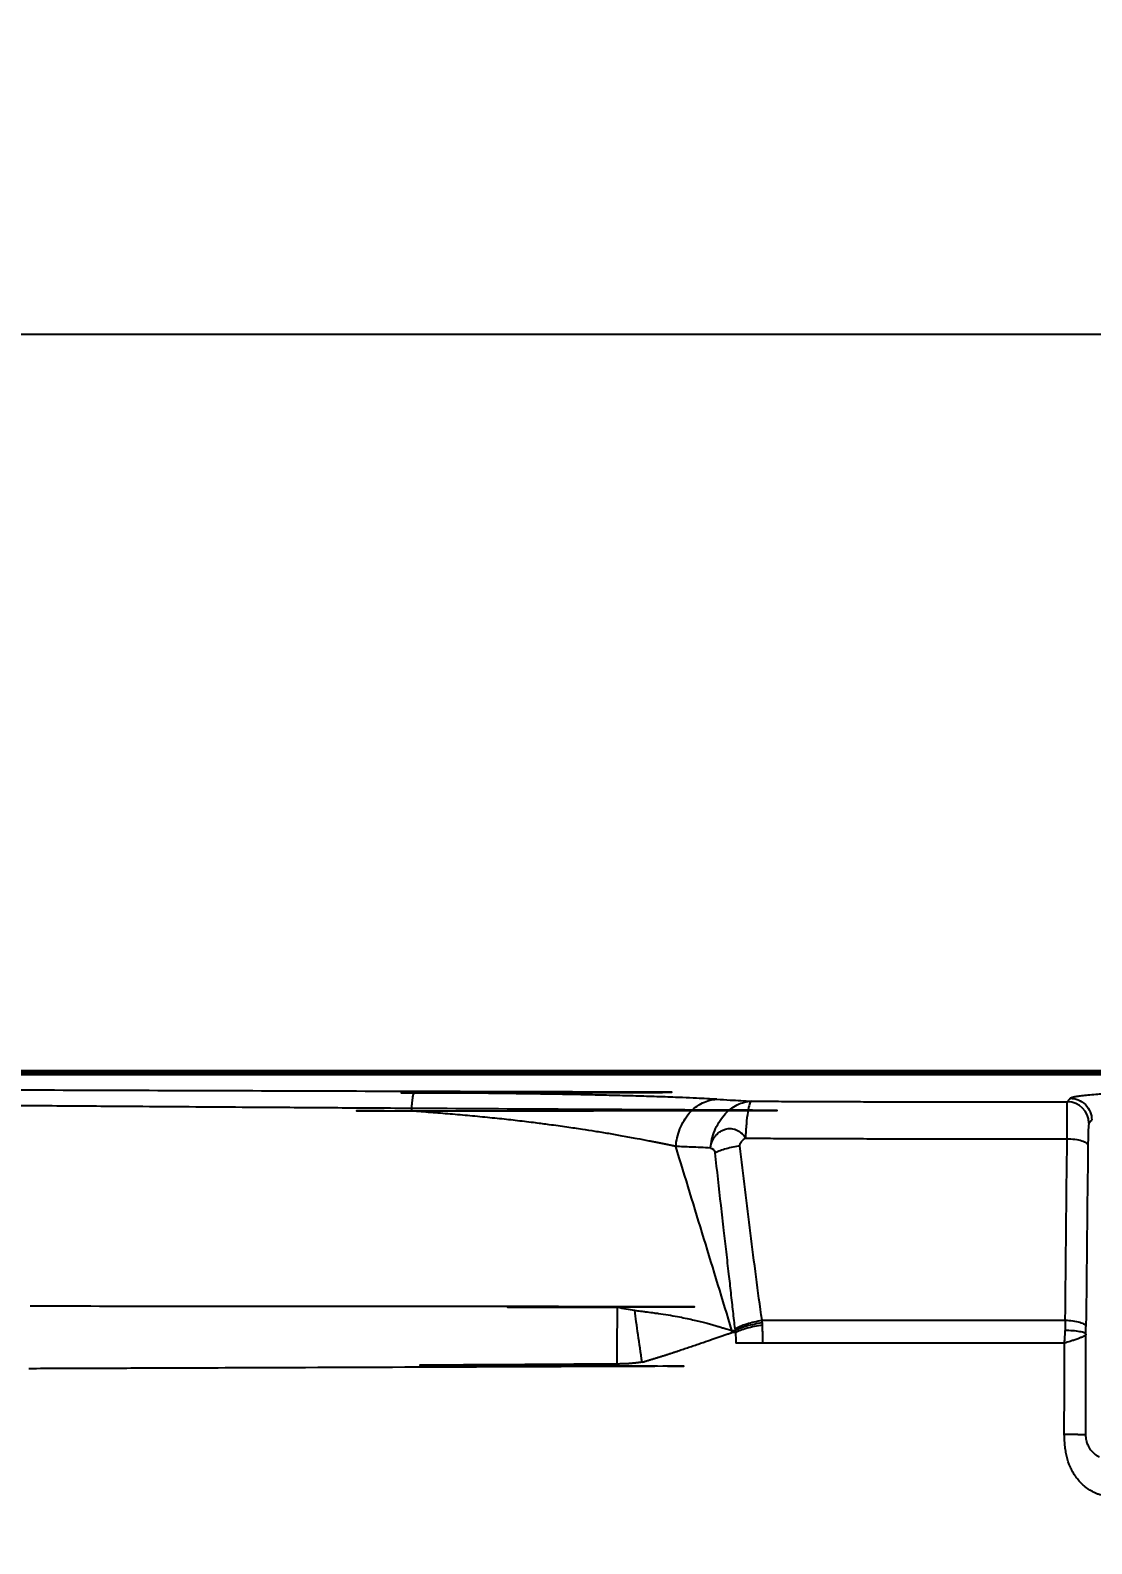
# Model space of a CAD drawing. Extents: x -4358 to 1981, y -50 to 2478.
# Drawn here: x -592 to -449.4, y 1834.1 to 2037.3 of the extents above; entities that cross this region are included whole.
import ezdxf

# ---------------------------------------------------------------- set-up
doc = ezdxf.new("R2010")
doc.units = 0
doc.header["$LTSCALE"] = 20
doc.header["$MEASUREMENT"] = 0
doc.layers.get('0').update_dxf_attribs({"linetype": 'CONTINUOUS'})
doc.layers.get('DEFPOINTS').update_dxf_attribs({"linetype": 'CONTINUOUS'})
doc.styles.get("Standard").update_dxf_attribs({"font": 'NanumGothic.ttf'})
doc.dimstyles.get("Standard").update_dxf_attribs({"dimtxt": 2.7, "dimasz": 2.5, "dimexe": 1.5, "dimexo": 1.5, "dimgap": 1.5, "dimtad": 1, "dimdec": 0, "dimlfac": 10, "dimzin": 0, "dimdsep": 46, "dimtxsty": 'Standard', "dimcen": 0, "dimclrt": 2, "dimadec": 0, "dimazin": 0, "dimtfac": 1, "dimtdec": 0, "dimtmove": 0, "dimatfit": 3, "dimfxl": 0, "dimtolj": 1, "dimtzin": 0, "dimarcsym": 0})

# ---------------------------------------------------------------- blocks, each defined once
blk = doc.blocks.new('*D22')
at = {"color": 3, "lineweight": -2}
for p, q in [((-643.44, 1890.86), (-643.44, 2002.5)), ((11.61, 1712.31), (11.61, 2002.5)), ((-619.44, 1996.5), (-12.39, 1996.5))]:
    blk.add_line(p, q, dxfattribs=at)
at = {"color": 3}
for points in [[(-619.44, 2000.5), (-619.44, 1992.5), (-643.44, 1996.5)], [(-12.39, 2000.5), (-12.39, 1992.5), (11.61, 1996.5)]]:
    blk.add_solid(points, dxfattribs=at)
at = {"layer": 'DEFPOINTS', "color": 0}
for p in [(11.61, 1996.5), (-643.44, 1889.06), (11.61, 1710.51)]:
    blk.add_point(p, dxfattribs=at)
at = {"color": 2, "insert": (-315.91, 2021.57), "char_height": 24, "attachment_point": 5}
blk.add_mtext('\\A1;655', dxfattribs=at)

msp = doc.modelspace()

# ---------------------------------------------------------------- linework, layer by layer
for p, q in [((-443.71, 1897.62), (-623.44, 1897.62)), ((-444.03, 1897.35), (-623.16, 1897.35)), ((-444.09, 1897.09), (-623.16, 1897.09))]:
    msp.add_line(p, q)
msp.add_arc((-452.7, 1890.56), 2.9, 0.1143, 89.907)
for points, knots in [([(-540.41, 1894.64), (-552.8, 1894.67), (-495.19, 1894.71), (-519.94, 1894.77), (-532.32, 1894.81), (-557.05, 1894.89), (-569.42, 1894.93), (-594.13, 1895.01), (-606.48, 1895.05), (-618.82, 1895.1)], [0, 0, 0, 0, 0.25, 0.25, 0.5, 0.5, 0.75, 0.75, 1, 1, 1, 1]), ([(-540.76, 1892.2), (-540.74, 1892.56), (-540.71, 1892.89), (-540.66, 1893.48), (-540.63, 1893.74), (-540.57, 1894.16), (-540.54, 1894.33), (-540.48, 1894.56), (-540.45, 1894.63), (-540.41, 1894.64)], [0, 0, 0, 0, 0.25, 0.25, 0.5, 0.5, 0.75, 0.75, 1, 1, 1, 1]), ([(-504.37, 1894.01), (-504.68, 1894.02), (-505.88, 1894.07), (-508.1, 1894.15), (-510.95, 1894.24), (-513.85, 1894.31), (-516.87, 1894.38), (-520.07, 1894.45), (-523.52, 1894.5), (-527.34, 1894.55), (-531.52, 1894.6), (-535.94, 1894.63), (-538.92, 1894.64), (-540.41, 1894.64)], [0, 0, 0, 0, 0.033478, 0.128084, 0.216409, 0.301927, 0.387411, 0.47709, 0.568089, 0.666033, 0.777919, 0.889002, 1, 1, 1, 1]), ([(-505.28, 1887.46), (-505.21, 1888.23), (-505.03, 1889.04), (-504.57, 1890.2), (-504.38, 1890.57), (-503.96, 1891.28), (-503.72, 1891.61), (-503.2, 1892.22), (-502.91, 1892.49), (-502.32, 1892.95), (-502, 1893.15), (-501.05, 1893.62), (-500.4, 1893.77), (-499.78, 1893.79)], [0, 0, 0, 0, 0.25, 0.25, 0.375, 0.375, 0.5, 0.5, 0.625, 0.625, 0.75, 0.75, 1, 1, 1, 1]), ([(-499.78, 1893.79), (-500.66, 1893.84), (-502.1, 1893.92), (-503.74, 1893.98), (-504.37, 1894.01)], [0, 0, 0, 0, 0.610441, 1, 1, 1, 1]), ([(-499.78, 1893.79), (-499.18, 1893.76), (-497.62, 1893.67), (-496.07, 1893.59), (-495.13, 1893.53)], [0, 0, 0, 0, 0.3930819, 1, 1, 1, 1]), ([(-452.32, 1893.93), (-452.31, 1893.93), (-452.3, 1893.95), (-452.26, 1893.97), (-452.22, 1893.99), (-452.17, 1894.01), (-452.11, 1894.04), (-452.05, 1894.06), (-451.97, 1894.08), (-451.89, 1894.1), (-451.68, 1894.15), (-451.28, 1894.22), (-450.57, 1894.31), (-449.69, 1894.4), (-448.85, 1894.47), (-448.16, 1894.52), (-447.67, 1894.55), (-447.16, 1894.58), (-446.62, 1894.61), (-446.24, 1894.63), (-446.05, 1894.64)], [0, 0, 0, 0, 0.028006, 0.055925, 0.083764, 0.11153, 0.13923, 0.166873, 0.194465, 0.222015, 0.24953, 0.37424, 0.500223, 0.626082, 0.750805, 0.800279, 0.849892, 0.899687, 0.949708, 1, 1, 1, 1]), ([(-452.32, 1893.93), (-451.98, 1893.92), (-451.61, 1893.86), (-450.89, 1893.58), (-450.55, 1893.36), (-449.99, 1892.79), (-449.77, 1892.45), (-449.48, 1891.74), (-449.42, 1891.37), (-449.42, 1891.03)], [0, 0, 0, 0, 0.25, 0.25, 0.5, 0.5, 0.75, 0.75, 1, 1, 1, 1]), ([(-540.76, 1892.2), (-542.72, 1892.21), (-546.59, 1892.23), (-552.27, 1892.25), (-487.74, 1892.27), (-493, 1892.3), (-498.07, 1892.32), (-507.02, 1892.37), (-520.4, 1892.44), (-535.32, 1892.53), (-547.7, 1892.6), (-555.83, 1892.66), (-565.53, 1892.72), (-575.13, 1892.79), (-586.24, 1892.87), (-596.31, 1892.94), (-607.46, 1893.02), (-615.25, 1893.07), (-619.33, 1893.1)], [0, 0, 0, 0, 0.039669, 0.077839, 0.114577, 0.149944, 0.183997, 0.216789, 0.3305, 0.453787, 0.517864, 0.580621, 0.617858, 0.713716, 0.774615, 0.842394, 0.917358, 1, 1, 1, 1]), ([(-505.28, 1887.46), (-505.42, 1887.49), (-505.7, 1887.55), (-506.13, 1887.64), (-506.56, 1887.73), (-507, 1887.82), (-507.45, 1887.91), (-507.91, 1888), (-508.37, 1888.09), (-509.21, 1888.26), (-510.55, 1888.51), (-512.08, 1888.79), (-513.36, 1889.02), (-514.56, 1889.23), (-516.04, 1889.47), (-517.92, 1889.76), (-519.97, 1890.06), (-522.08, 1890.35), (-524.28, 1890.64), (-526.5, 1890.91), (-528.56, 1891.14), (-530.25, 1891.31), (-531.58, 1891.44), (-532.91, 1891.57), (-534.24, 1891.69), (-535.57, 1891.8), (-536.89, 1891.91), (-538.19, 1892.01), (-539.48, 1892.11), (-540.33, 1892.17), (-540.76, 1892.2)], [0, 0, 0, 0, 0.016315, 0.032662, 0.049039, 0.065443, 0.081868, 0.098314, 0.114775, 0.131249, 0.18641, 0.250974, 0.279005, 0.307206, 0.362098, 0.411636, 0.471236, 0.535976, 0.585146, 0.648685, 0.71016, 0.743534, 0.776791, 0.80985, 0.842645, 0.875107, 0.907161, 0.938722, 0.969702, 1, 1, 1, 1]), ([(-500.62, 1887.25), (-500.54, 1888.02), (-500.36, 1888.82), (-499.89, 1889.97), (-499.71, 1890.34), (-499.28, 1891.04), (-499.05, 1891.37), (-498.52, 1891.97), (-498.24, 1892.24), (-497.65, 1892.7), (-497.33, 1892.9), (-496.39, 1893.36), (-495.74, 1893.51), (-495.13, 1893.53)], [0, 0, 0, 0, 0.25, 0.25, 0.375, 0.375, 0.5, 0.5, 0.625, 0.625, 0.75, 0.75, 1, 1, 1, 1]), ([(-495.13, 1893.53), (-495.21, 1893.5), (-495.3, 1893.37), (-495.46, 1892.88), (-495.54, 1892.52), (-495.69, 1891.61), (-495.75, 1891.06), (-495.85, 1889.86), (-495.89, 1889.21), (-495.92, 1888.56)], [0, 0, 0, 0, 0.25, 0.25, 0.5, 0.5, 0.75, 0.75, 1, 1, 1, 1]), ([(-495.13, 1893.53), (-494.59, 1893.53), (-493.51, 1893.53), (-491.88, 1893.52), (-490.25, 1893.51), (-488.63, 1893.5), (-487, 1893.5), (-485.37, 1893.49), (-483.74, 1893.48), (-482.11, 1893.48), (-480.48, 1893.47), (-478.84, 1893.47), (-477.21, 1893.47), (-475.58, 1893.46), (-473.47, 1893.46), (-470.91, 1893.45), (-467.87, 1893.45), (-464.83, 1893.45), (-461.8, 1893.45), (-458.76, 1893.45), (-455.73, 1893.45), (-453.71, 1893.46), (-452.7, 1893.46)], [0, 0, 0, 0, 0.0384796, 0.0769529, 0.1154215, 0.1538869, 0.1923504, 0.2308137, 0.269278, 0.3077449, 0.3462159, 0.3846924, 0.4231758, 0.4616677, 0.5001695, 0.5716125, 0.643027, 0.7144224, 0.785808, 0.8571933, 0.9285875, 1, 1, 1, 1]), ([(-452.72, 1888.5), (-452.72, 1888.58), (-452.72, 1888.75), (-452.72, 1889), (-452.72, 1889.25), (-452.72, 1889.51), (-452.72, 1889.76), (-452.72, 1890.01), (-452.72, 1890.26), (-452.72, 1890.5), (-452.72, 1890.74), (-452.71, 1890.98), (-452.71, 1891.21), (-452.71, 1891.43), (-452.71, 1891.65), (-452.71, 1891.86), (-452.71, 1892.2), (-452.71, 1892.67), (-452.7, 1893.04), (-452.7, 1893.25), (-452.7, 1893.36), (-452.7, 1893.43), (-452.7, 1893.45), (-452.7, 1893.46)], [0, 0, 0, 0, 0.030522, 0.061624, 0.093296, 0.125528, 0.158304, 0.191609, 0.225425, 0.25973, 0.294501, 0.329713, 0.365337, 0.401344, 0.437701, 0.474374, 0.511325, 0.630328, 0.773123, 0.831232, 0.888492, 0.944784, 1, 1, 1, 1]), ([(-500.62, 1887.25), (-500.62, 1887.3), (-500.6, 1887.4), (-500.57, 1887.55), (-500.54, 1887.69), (-500.5, 1887.83), (-500.45, 1887.97), (-500.36, 1888.2), (-500.21, 1888.51), (-499.98, 1888.84), (-499.74, 1889.12), (-499.44, 1889.38), (-499.07, 1889.62), (-498.64, 1889.78), (-498.23, 1889.86), (-497.84, 1889.86), (-497.45, 1889.8), (-497.08, 1889.67), (-496.73, 1889.48), (-496.46, 1889.26), (-496.24, 1889.03), (-496.07, 1888.81), (-495.97, 1888.65), (-495.92, 1888.56)], [0, 0, 0, 0, 0.021148, 0.042129, 0.062989, 0.083776, 0.104534, 0.125308, 0.189171, 0.24978, 0.30157, 0.349771, 0.427768, 0.499854, 0.563246, 0.624811, 0.687421, 0.750076, 0.81192, 0.874364, 0.914378, 0.95605, 1, 1, 1, 1]), ([(-449.8, 1890.56), (-449.8, 1890.56), (-449.8, 1890.55), (-449.81, 1890.53), (-449.82, 1890.5), (-449.82, 1890.46), (-449.83, 1890.41), (-449.84, 1890.31), (-449.86, 1890.11), (-449.88, 1889.75), (-449.9, 1889.3), (-449.91, 1888.84), (-449.92, 1888.41), (-449.92, 1888.04), (-449.93, 1887.78), (-449.93, 1887.65)], [0, 0, 0, 0, 0.038014, 0.075855, 0.113604, 0.151343, 0.189155, 0.227122, 0.358072, 0.489091, 0.622865, 0.756679, 0.83787, 0.918703, 1, 1, 1, 1]), ([(-495.92, 1888.56), (-495.36, 1888.56), (-494.25, 1888.55), (-492.58, 1888.55), (-490.91, 1888.54), (-489.24, 1888.53), (-487.57, 1888.53), (-485.9, 1888.52), (-484.23, 1888.52), (-482.56, 1888.51), (-480.89, 1888.51), (-479.23, 1888.5), (-477.56, 1888.5), (-475.89, 1888.5), (-474.23, 1888.49), (-472.57, 1888.49), (-470.91, 1888.49), (-469.25, 1888.49), (-467.59, 1888.49), (-465.93, 1888.49), (-464.27, 1888.49), (-462.62, 1888.49), (-460.96, 1888.49), (-459.31, 1888.49), (-457.66, 1888.49), (-456.01, 1888.49), (-454.37, 1888.49), (-453.27, 1888.49), (-452.72, 1888.5)], [0, 0, 0, 0, 0.038885, 0.077737, 0.116555, 0.155338, 0.194089, 0.232805, 0.271487, 0.310136, 0.34875, 0.387331, 0.425878, 0.464391, 0.50287, 0.541315, 0.579726, 0.618103, 0.656446, 0.694755, 0.73303, 0.771271, 0.809478, 0.847651, 0.885789, 0.923894, 0.961964, 1, 1, 1, 1]), ([(-452.72, 1888.5), (-452.39, 1888.49), (-452.03, 1888.46), (-451.35, 1888.37), (-451.03, 1888.31), (-450.49, 1888.14), (-450.28, 1888.05), (-450.01, 1887.85), (-449.94, 1887.75), (-449.93, 1887.65)], [0, 0, 0, 0, 0.25, 0.25, 0.5, 0.5, 0.75, 0.75, 1, 1, 1, 1]), ([(-500.62, 1887.25), (-501.49, 1887.29), (-503.05, 1887.37), (-504.6, 1887.43), (-505.28, 1887.46)], [0, 0, 0, 0, 0.558894, 1, 1, 1, 1]), ([(-496.66, 1887.53), (-497.29, 1887.44), (-497.93, 1887.31), (-499.09, 1886.98), (-499.61, 1886.79), (-500, 1886.59)], [0, 0, 0, 0, 0.5, 0.5, 1, 1, 1, 1]), ([(-497.32, 1862.99), (-497.36, 1863.36), (-497.45, 1864.14), (-497.58, 1865.31), (-497.72, 1866.54), (-497.9, 1868.21), (-498.16, 1870.47), (-498.48, 1873.27), (-498.83, 1876.34), (-499.34, 1880.78), (-499.73, 1884.24), (-500, 1886.59)], [0, 0, 0, 0, 0.047218, 0.097891, 0.148151, 0.202951, 0.309829, 0.435654, 0.558754, 0.70046, 1, 1, 1, 1]), ([(-493.7, 1864.13), (-493.99, 1866.06), (-494.24, 1868.01), (-494.75, 1871.91), (-494.99, 1873.86), (-495.72, 1879.72), (-496.19, 1883.62), (-496.66, 1887.53)], [0, 0, 0, 0, 0.25, 0.25, 0.5, 0.5, 1, 1, 1, 1]), ([(-513.1, 1865.84), (-525.51, 1865.86), (-537.92, 1865.88), (-492.73, 1865.92), (-505.14, 1865.93), (-529.96, 1865.96), (-542.37, 1865.96), (-567.17, 1865.98), (-579.57, 1865.99), (-591.97, 1866)], [0, 0, 0, 0, 0.25, 0.25, 0.5, 0.5, 0.75, 0.75, 1, 1, 1, 1]), ([(-513.13, 1858.24), (-513.13, 1858.93), (-513.13, 1859.63), (-513.14, 1861), (-513.13, 1861.67), (-513.13, 1862.98), (-513.13, 1863.61), (-513.11, 1864.78), (-513.11, 1865.34), (-513.1, 1865.84)], [0, 0, 0, 0, 0.25, 0.25, 0.5, 0.5, 0.75, 0.75, 1, 1, 1, 1]), ([(-510.8, 1865.44), (-510.68, 1865.43), (-510.42, 1865.4), (-510.02, 1865.35), (-509.58, 1865.3), (-508.96, 1865.22), (-508.3, 1865.13), (-507.36, 1865), (-506.3, 1864.84), (-504.75, 1864.57), (-503.38, 1864.29), (-502.2, 1864), (-501.44, 1863.81), (-500.76, 1863.63), (-500.16, 1863.47), (-499.62, 1863.31), (-499.21, 1863.19), (-498.89, 1863.08), (-498.63, 1863), (-498.33, 1862.91), (-498.07, 1862.83), (-497.87, 1862.78), (-497.77, 1862.76), (-497.73, 1862.74)], [0, 0, 0, 0, 0.022465, 0.04781, 0.075967, 0.106866, 0.166273, 0.205136, 0.291502, 0.379623, 0.527454, 0.592937, 0.653709, 0.710196, 0.762778, 0.811364, 0.856048, 0.878201, 0.902553, 0.93445, 0.96868, 0.984653, 1, 1, 1, 1]), ([(-509.79, 1858.49), (-509.98, 1859.73), (-510.17, 1860.99), (-510.51, 1863.37), (-510.67, 1864.48), (-510.8, 1865.44)], [0, 0, 0, 0, 0.5, 0.5, 1, 1, 1, 1]), ([(-497.32, 1862.99), (-497.12, 1863.1), (-496.89, 1863.22), (-496.36, 1863.44), (-496.07, 1863.55), (-495.44, 1863.75), (-495.1, 1863.84), (-494.41, 1864), (-494.05, 1864.07), (-493.7, 1864.13)], [0, 0, 0, 0, 0.25, 0.25, 0.5, 0.5, 0.75, 0.75, 1, 1, 1, 1]), ([(-497.29, 1862.79), (-497.1, 1862.89), (-496.87, 1862.99), (-496.34, 1863.19), (-496.05, 1863.29), (-495.42, 1863.47), (-495.08, 1863.55), (-494.39, 1863.69), (-494.03, 1863.75), (-493.68, 1863.8)], [0, 0, 0, 0, 0.25, 0.25, 0.5, 0.5, 0.75, 0.75, 1, 1, 1, 1]), ([(-493.66, 1863.47), (-494.01, 1863.42), (-494.37, 1863.35), (-495.06, 1863.21), (-495.4, 1863.13), (-496.03, 1862.95), (-496.33, 1862.85), (-496.85, 1862.66), (-497.09, 1862.56), (-497.28, 1862.46)], [0, 0, 0, 0, 0.25, 0.25, 0.5, 0.5, 0.75, 0.75, 1, 1, 1, 1]), ([(-493.7, 1864.13), (-493.22, 1864.13), (-491.99, 1864.13), (-489.77, 1864.13), (-486.77, 1864.13), (-483, 1864.13), (-478.45, 1864.13), (-473.25, 1864.13), (-467.94, 1864.13), (-463.04, 1864.13), (-458.96, 1864.13), (-455.7, 1864.13), (-453.8, 1864.13), (-452.98, 1864.13)], [0, 0, 0, 0, 0.035784, 0.090574, 0.16437, 0.257171, 0.368976, 0.499786, 0.639825, 0.759867, 0.859911, 0.939956, 1, 1, 1, 1]), ([(-493.59, 1861.04), (-493.59, 1861.14), (-493.59, 1861.34), (-493.59, 1861.65), (-493.59, 1861.95), (-493.6, 1862.26), (-493.61, 1862.56), (-493.62, 1862.87), (-493.64, 1863.17), (-493.65, 1863.37), (-493.66, 1863.47)], [0, 0, 0, 0, 0.123799, 0.247968, 0.372495, 0.497366, 0.62257, 0.748091, 0.873907, 1, 1, 1, 1]), ([(-452.98, 1864.13), (-452.65, 1864.12), (-452.3, 1864.1), (-451.63, 1864.01), (-451.3, 1863.94), (-450.76, 1863.78), (-450.55, 1863.69), (-450.27, 1863.49), (-450.2, 1863.38), (-450.19, 1863.29)], [0, 0, 0, 0, 0.25, 0.25, 0.5, 0.5, 0.75, 0.75, 1, 1, 1, 1]), ([(-509.79, 1858.49), (-509.66, 1858.53), (-509.39, 1858.61), (-509, 1858.73), (-508.61, 1858.85), (-508.22, 1858.97), (-507.83, 1859.09), (-507.44, 1859.21), (-507.05, 1859.33), (-506.67, 1859.45), (-506.28, 1859.58), (-505.9, 1859.7), (-505.53, 1859.82), (-505.15, 1859.95), (-504.78, 1860.07), (-504.41, 1860.19), (-504.05, 1860.31), (-503.69, 1860.43), (-503.33, 1860.56), (-502.98, 1860.67), (-502.63, 1860.79), (-502.29, 1860.91), (-501.95, 1861.03), (-501.62, 1861.14), (-500.99, 1861.36), (-500.12, 1861.67), (-499.22, 1861.97), (-498.63, 1862.17), (-498.32, 1862.28), (-498.13, 1862.34), (-497.97, 1862.4), (-497.83, 1862.45), (-497.74, 1862.48), (-497.69, 1862.5)], [0, 0, 0, 0, 0.027733, 0.055494, 0.083276, 0.111075, 0.138885, 0.166701, 0.194517, 0.222337, 0.250164, 0.278004, 0.305858, 0.333728, 0.36161, 0.389503, 0.417404, 0.445314, 0.473233, 0.501161, 0.5291, 0.55705, 0.585012, 0.612986, 0.640971, 0.744354, 0.847698, 0.901197, 0.930019, 0.948175, 0.966294, 0.983463, 1, 1, 1, 1]), ([(-497.69, 1862.5), (-497.69, 1862.52), (-497.7, 1862.56), (-497.71, 1862.62), (-497.72, 1862.68), (-497.72, 1862.72), (-497.73, 1862.74)], [0, 0, 0, 0, 0.249085, 0.498321, 0.736903, 1, 1, 1, 1]), ([(-497.28, 1862.46), (-497.31, 1862.46), (-497.38, 1862.47), (-497.48, 1862.48), (-497.59, 1862.49), (-497.66, 1862.5), (-497.69, 1862.5)], [0, 0, 0, 0, 0.248858, 0.497704, 0.748504, 1, 1, 1, 1]), ([(-453.09, 1861.04), (-453.08, 1861.14), (-453.06, 1861.32), (-453.04, 1861.57), (-453.03, 1861.78), (-453.01, 1862.05), (-452.99, 1862.37), (-452.99, 1862.63), (-452.99, 1862.75)], [0, 0, 0, 0, 0.167285, 0.313019, 0.437106, 0.539484, 0.789398, 1, 1, 1, 1]), ([(-450.2, 1862.24), (-450.2, 1862.23), (-450.21, 1862.2), (-450.23, 1862.17), (-450.26, 1862.13), (-450.31, 1862.09), (-450.37, 1862.04), (-450.48, 1861.97), (-450.69, 1861.86), (-450.98, 1861.74), (-451.26, 1861.64), (-451.5, 1861.55), (-451.75, 1861.47), (-452.02, 1861.38), (-452.45, 1861.25), (-452.83, 1861.12), (-453.09, 1861.04)], [0, 0, 0, 0, 0.038951, 0.0787971, 0.1194951, 0.1609942, 0.2032366, 0.2461571, 0.3646884, 0.4951222, 0.548101, 0.6207395, 0.6952521, 0.7468338, 0.8262016, 1, 1, 1, 1]), ([(-450.2, 1862.24), (-450.21, 1862.3), (-450.28, 1862.36), (-450.56, 1862.48), (-450.77, 1862.54), (-451.31, 1862.64), (-451.63, 1862.68), (-452.31, 1862.73), (-452.66, 1862.74), (-452.99, 1862.75)], [0, 0, 0, 0, 0.25, 0.25, 0.5, 0.5, 0.75, 0.75, 1, 1, 1, 1]), ([(-450.21, 1848.74), (-450.21, 1848.81), (-450.21, 1849.07), (-450.21, 1849.61), (-450.21, 1850.46), (-450.21, 1851.64), (-450.21, 1853.14), (-450.2, 1854.96), (-450.2, 1857.11), (-450.2, 1859.57), (-450.2, 1861.31), (-450.2, 1862.24)], [0, 0, 0, 0, 0.016263, 0.056131, 0.119757, 0.207151, 0.318263, 0.453103, 0.611673, 0.793972, 1, 1, 1, 1]), ([(-493.59, 1861.04), (-493.94, 1861.05), (-494.29, 1861.05), (-494.98, 1861.06), (-495.32, 1861.06), (-495.95, 1861.06), (-496.24, 1861.06), (-496.77, 1861.05), (-497, 1861.05), (-497.2, 1861.04)], [0, 0, 0, 0, 0.25, 0.25, 0.5, 0.5, 0.75, 0.75, 1, 1, 1, 1]), ([(-453.09, 1861.04), (-453.6, 1861.04), (-454.86, 1861.04), (-457.1, 1861.04), (-460.04, 1861.04), (-464.78, 1861.04), (-471.03, 1861.04), (-477.06, 1861.04), (-481.55, 1861.04), (-484.57, 1861.04), (-487.58, 1861.04), (-490.59, 1861.04), (-492.59, 1861.04), (-493.59, 1861.04)], [0, 0, 0, 0, 0.038059, 0.093286, 0.165682, 0.255244, 0.444119, 0.627618, 0.702094, 0.776571, 0.851047, 0.925524, 1, 1, 1, 1]), ([(-453.1, 1848.83), (-453.1, 1849.11), (-453.1, 1849.68), (-453.1, 1850.49), (-453.1, 1851.28), (-453.1, 1852.03), (-453.09, 1852.82), (-453.09, 1855.83), (-453.09, 1858.57), (-453.09, 1861.04)], [0, 0, 0, 0, 0.06721, 0.142347, 0.196931, 0.261855, 0.326783, 0.391712, 1, 1, 1, 1]), ([(-513.13, 1858.24), (-515.36, 1858.23), (-519.78, 1858.2), (-526.36, 1858.16), (-535.65, 1858.11), (-547.52, 1858.05), (-494.26, 1857.98), (-512.8, 1857.92), (-535.48, 1857.83), (-553.68, 1857.76), (-567.68, 1857.71), (-575.59, 1857.68), (-583.74, 1857.65), (-589.36, 1857.63), (-592.16, 1857.62)], [0, 0, 0, 0, 0.044848, 0.088986, 0.132419, 0.231791, 0.327802, 0.469351, 0.60492, 0.784309, 0.835808, 0.886831, 0.94362, 1, 1, 1, 1]), ([(-509.79, 1858.49), (-509.94, 1858.47), (-510.24, 1858.43), (-510.7, 1858.37), (-511.17, 1858.33), (-511.65, 1858.29), (-512.14, 1858.27), (-512.63, 1858.25), (-512.96, 1858.25), (-513.13, 1858.24)], [0, 0, 0, 0, 0.136399, 0.274843, 0.4154, 0.558135, 0.70311, 0.85038, 1, 1, 1, 1]), ([(-446.33, 1840.42), (-446.43, 1840.42), (-446.62, 1840.42), (-446.89, 1840.44), (-447.15, 1840.46), (-447.41, 1840.49), (-447.65, 1840.52), (-447.93, 1840.58), (-448.26, 1840.67), (-448.75, 1840.83), (-449.57, 1841.21), (-450.61, 1841.95), (-451.6, 1843.09), (-452.34, 1844.4), (-452.73, 1845.59), (-452.92, 1846.57), (-453.02, 1847.32), (-453.07, 1847.95), (-453.09, 1848.39), (-453.1, 1848.65), (-453.1, 1848.77), (-453.1, 1848.83)], [0, 0, 0, 0, 0.02347, 0.046107, 0.067935, 0.088981, 0.109276, 0.128852, 0.160506, 0.192967, 0.256618, 0.382284, 0.506345, 0.626599, 0.752187, 0.811846, 0.87566, 0.937769, 0.968886, 0.985061, 1, 1, 1, 1]), ([(-453.1, 1848.83), (-453.04, 1848.83), (-452.92, 1848.83), (-452.74, 1848.83), (-452.55, 1848.83), (-452.37, 1848.83), (-452.18, 1848.82), (-452, 1848.82), (-451.82, 1848.82), (-451.65, 1848.82), (-451.48, 1848.81), (-451.31, 1848.81), (-451.16, 1848.8), (-451.01, 1848.8), (-450.88, 1848.79), (-450.76, 1848.79), (-450.64, 1848.78), (-450.55, 1848.78), (-450.46, 1848.77), (-450.39, 1848.77), (-450.33, 1848.76), (-450.28, 1848.76), (-450.24, 1848.75), (-450.22, 1848.75), (-450.21, 1848.74), (-450.21, 1848.74)], [0, 0, 0, 0, 0.039897, 0.08068, 0.122298, 0.164695, 0.207803, 0.251548, 0.295848, 0.340613, 0.38575, 0.431158, 0.476733, 0.52237, 0.567961, 0.613402, 0.658587, 0.703416, 0.747792, 0.791626, 0.834834, 0.877339, 0.919074, 0.959978, 1, 1, 1, 1]), ([(-449.97, 1847.55), (-450.03, 1847.69), (-450.18, 1848.06), (-450.2, 1848.48), (-450.21, 1848.74)], [0, 0, 0, 0, 0.3873903, 1, 1, 1, 1]), ([(-448.36, 1845.71), (-448.43, 1845.75), (-448.62, 1845.85), (-449, 1846.12), (-449.46, 1846.58), (-449.82, 1847.09), (-449.94, 1847.45), (-449.97, 1847.55)], [0, 0, 0, 0, 0.092958, 0.267819, 0.572784, 0.89012, 1, 1, 1, 1])]:
    msp.add_open_spline(points, degree=3, knots=knots)
for points in [[(-452.7, 1893.46), (-452.57, 1893.62), (-452.44, 1893.77), (-452.32, 1893.93)], [(-449.8, 1890.56), (-449.67, 1890.72), (-449.55, 1890.88), (-449.42, 1891.03)], [(-496.66, 1887.53), (-496.71, 1887.96), (-496.31, 1888.36), (-495.92, 1888.56)], [(-452.98, 1864.13), (-452.89, 1872.25), (-452.81, 1880.37), (-452.72, 1888.5)], [(-497.73, 1862.74), (-500.24, 1870.98), (-502.76, 1879.22), (-505.28, 1887.46)], [(-500.62, 1887.25), (-500.35, 1887.23), (-500.05, 1887.01), (-500, 1886.59)], [(-449.93, 1887.65), (-450.02, 1879.53), (-450.1, 1871.41), (-450.19, 1863.29)], [(-510.8, 1865.44), (-511.53, 1865.52), (-512.3, 1865.66), (-513.1, 1865.84)], [(-493.68, 1863.8), (-493.69, 1863.91), (-493.69, 1864.02), (-493.7, 1864.13)], [(-493.68, 1863.8), (-493.67, 1863.69), (-493.67, 1863.58), (-493.66, 1863.47)], [(-452.98, 1864.13), (-452.99, 1863.68), (-452.99, 1863.21), (-452.99, 1862.75)], [(-497.73, 1862.74), (-497.58, 1862.76), (-497.43, 1862.77), (-497.29, 1862.79)], [(-497.32, 1862.99), (-497.31, 1862.92), (-497.3, 1862.85), (-497.29, 1862.79)], [(-497.29, 1862.79), (-497.29, 1862.68), (-497.29, 1862.57), (-497.28, 1862.46)], [(-497.28, 1862.46), (-497.22, 1862), (-497.19, 1861.52), (-497.2, 1861.04)], [(-450.2, 1862.24), (-450.19, 1862.59), (-450.19, 1862.94), (-450.19, 1863.29)]]:
    msp.add_open_spline(points, degree=3)

# ---------------------------------------------------------------- dimensions: what is measured, and where the dimension line sits
dim = msp.add_linear_dim(base=(11.61, 1996.5), p1=(-643.44, 1889.06), p2=(11.61, 1710.51), angle=180, dimstyle='Standard', override={"dimscale": 1.2, "dimtxt": 20, "dimasz": 20, "dimexe": 5, "dimgap": 10, "dimlfac": 1, "dimzin": 8, "dimclrd": 3, "dimclre": 3, "dimazin": 2})
dim.commit()
dim.dimension.update_dxf_attribs({"geometry": '*D22', "text_midpoint": (-315.91, 2021.57)})

doc.saveas('drawing.dxf')
